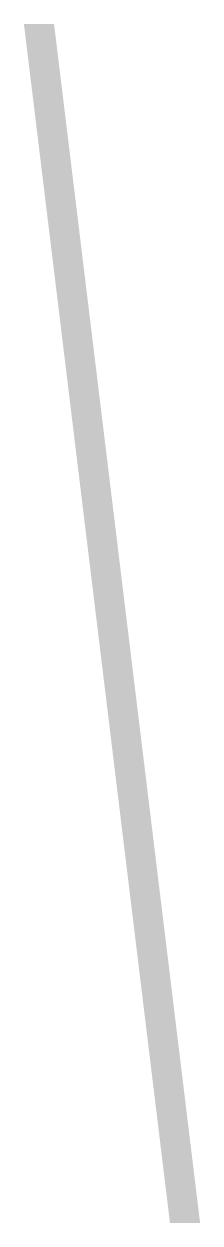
# Model space of a CAD drawing. Header units: millimetres. Extents: x 1572 to 6274, y -12713 to 2001.
# Drawn here: x 1572 to 1867, y -12713 to -10713 of the extents above.
import ezdxf

# ---------------------------------------------------------------- set-up
doc = ezdxf.new("R2010")
doc.units = ezdxf.units.MM
doc.layers.add('MATERIAL WFP$0$218', color=7, linetype='Continuous')

msp = doc.modelspace()

# ---------------------------------------------------------------- hatches: boundary and pattern name
at = {"layer": 'MATERIAL WFP$0$218', "true_color": 0xe6e6e6}
h = msp.add_hatch(dxfattribs=at)
h.set_pattern_fill('WOOD7', color=254, scale=5, pattern_type=2)
h.set_pattern_definition([(349.6952, (453.35645, 351.8894), (30.000004804, -4.999974378), [0.559015, -55.34268]), (0, (453.9065, 351.7894), (5, 5), [0.55, -4.45]), (18.4349, (454.4565, 351.7894), (10.00000217, 4.99999202), [0.47434, -15.337045]), (172.875, (454.90645, 351.9394), (35.0000019, -4.99999141), [0.403115, -39.908175]), (174.8056, (454.50645, 351.9894), (50.00000335, -4.999976123), [0.55227, -54.674535]), (194.0362, (453.9565, 352.0394), (-15.00000273, -4.99999029), [0.618465, -19.99706]), (9.4623, (453.75645, 351.8894), (25.00000387, 4.999990696), [0.30414, -30.109675]), (353.6598, (454.05645, 351.9394), (-39.999997013, 5.000007895), [0.45277, -44.824155]), (185.7106, (454.50645, 351.8894), (-44.999997117, -5.000006573), [0.502495, -49.746885]), (168.6901, (454.0065, 351.8394), (20.00000376, -4.99998816), [0.25495, -25.240145]), (354.8056, (452.90645, 351.8394), (-50.00000335, 4.999976123), [0.55227, -54.674535]), (348.6901, (453.4565, 351.7894), (-20.00000376, 4.99998816), [0.5099, -24.985195]), (0, (453.9565, 351.6894), (5, 5), [0.6, -4.4]), (20.556, (454.55645, 351.6894), (25.000009223, 9.999979982), [0.4272, -42.29282]), (3.8141, (454.95645, 351.83942), (69.999996707, 5.00003062), [0.751665, -74.414815]), (354.8056, (455.70645, 351.8894), (-50.00000335, 4.999976123), [0.55227, -54.674535]), (0, (456.2565, 351.8394), (5, 5), [0.55, -4.45]), (5.1944, (451.80645, 351.8394), (50.00000335, 4.999976123), [0.55227, -54.674535]), (354.8056, (452.35645, 351.8894), (-50.00000335, 4.999976123), [0.55227, -54.674535]), (0, (451.8065, 351.9394), (5, 5), [0.3, -4.7]), (5.1944, (452.10645, 351.9394), (50.00000335, 4.999976123), [0.55227, -54.674535]), (0, (452.6565, 351.9894), (5, 5), [0.5, -4.5]), (10.3048, (453.15645, 351.9894), (-30.000004804, -4.999974378), [0.559015, -55.34268]), (5.1944, (453.70645, 352.0894), (50.00000335, 4.999976123), [0.55227, -54.674535]), (354.8056, (454.25645, 352.1394), (-50.00000335, 4.999976123), [0.55227, -54.674535]), (354.8056, (454.80645, 352.0894), (-50.00000335, 4.999976123), [0.55227, -54.674535]), (351.8699, (455.35645, 352.0394), (-29.999998882, 4.99999678), [0.707105, -34.64823]), (0, (456.0565, 351.9394), (5, 5), [0.75, -4.25]), (347.4712, (455.85645, 348.9394), (25.000001602, -4.999998015), [0.460975, -45.636745]), (354.2894, (456.30645, 348.8394), (-44.999997117, 5.000006573), [0.502495, -49.746885]), (8.1301, (455.85645, 348.9394), (29.999998882, 4.99999678), [0.353555, -35.001785]), (9.4623, (456.20645, 348.9894), (25.00000387, 4.999990696), [0.608275, -29.805535]), (0, (451.8065, 349.0894), (5, 5), [0.6, -4.4]), (350.5377, (452.40645, 349.0894), (-25.00000387, 4.999990696), [0.30414, -30.109675]), (201.8014, (452.70645, 349.0394), (15.000001365, 4.99999955), [0.26926, -26.656565]), (192.9946, (452.45645, 348.9394), (45.000003839, 9.999987888), [0.667085, -66.041235]), (352.875, (456.40645, 348.9394), (-35.0000019, 4.99999141), [0.403115, -39.908175]), (7.125, (456.40645, 348.9394), (35.0000019, 4.99999141), [0.403115, -39.908175]), (0, (451.8065, 348.9894), (5, 5), [0.4, -4.6]), (194.0362, (452.2065, 348.9894), (-15.00000273, -4.99999029), [0.41231, -20.20322]), (356.6335, (452.90645, 349.13942), (-79.99999661, 5.000054817), [0.85147, -84.295465]), (357.7094, (453.75645, 349.08942), (-120.000000646, 4.9999787656), [1.251, -123.84896]), (3.1798, (455.00645, 349.03942), (85.0000025135, 4.9999552116), [0.90139, -89.237395]), (9.4623, (455.90645, 349.0894), (25.00000387, 4.999990696), [0.912415, -29.5014]), (10.3048, (451.80645, 348.6394), (-30.000004804, -4.999974378), [0.559015, -55.34268]), (15.9454, (452.35645, 348.7394), (-20.000000633, -4.999999446), [0.72801, -35.67254]), (0, (453.0565, 348.9394), (5, 5), [0.65, -4.35]), (351.8699, (453.70645, 348.9394), (-29.999998882, 4.99999678), [0.707105, -34.64823]), (3.5763, (454.40645, 348.83942), (75.000003272, 4.999953587), [0.80156, -79.354535]), (351.2538, (455.20645, 348.8894), (34.999996682, -5.000020985), [0.657645, -65.107085]), (345.9638, (455.8565, 348.7894), (-15.00000273, 4.99999029), [0.618465, -19.99706]), (0, (456.4565, 348.6394), (5, 5), [0.35, -4.65]), (174.8056, (452.90645, 349.1394), (50.00000335, -4.999976123), [1.104535, -54.12227]), (355.2364, (451.80645, 349.4394), (-55.000004732, 4.999957663), [1.20416, -59.003815]), (0, (453.0065, 349.3394), (5, 5), [1.15, -3.85]), (4.0856, (454.15645, 349.3394), (65.000000745, 4.999980662), [1.403565, -68.774775]), (0, (455.5565, 349.4394), (5, 5), [1.25, -3.75]), (7.125, (451.80645, 348.3894), (35.0000019, 4.99999141), [1.20934, -39.10195]), (6.3402, (453.00645, 348.5394), (39.999997013, 5.000007895), [0.90554, -44.371385]), (357.5104, (453.90645, 348.63942), (-109.9999973985, 5.0000893263), [1.151085, -113.95756]), (353.4802, (455.05645, 348.58942), (-129.9999989544, 14.9999976262), [1.76139, -174.37776]), (3.0128, (451.80645, 351.63942), (90.0000000585, 5.0000205244), [0.951315, -94.180175]), (351.8699, (452.75645, 351.6894), (-29.999998882, 4.99999678), [1.06066, -34.29468]), (357.6141, (453.80645, 351.53942), (-115.0000026194, 4.9999138528), [1.20104, -118.90308]), (10.6197, (455.00645, 351.48942), (-54.999992023, -10.0000404156), [0.81394, -80.58016]), (0, (455.8065, 351.6394), (5, 5), [1, -4]), (356.8202, (451.80645, 352.23942), (-85.0000025135, 4.9999552116), [0.90139, -89.237395]), (6.009, (452.70645, 352.18942), (-49.9999987545, -4.9999965874), [0.95525, -94.569615]), (6.7098, (453.65645, 352.28942), (-45.000004989, -4.999969406), [0.85586, -84.73035]), (354.2894, (454.50645, 352.3894), (-44.999997117, 5.000006573), [1.00499, -49.24439]), (347.9052, (455.50645, 352.28942), (-44.999993008, 10.000033667), [0.71589, -70.873215]), (9.4623, (456.20645, 352.1394), (25.00000387, 4.999990696), [0.608275, -29.805535]), (3.8141, (451.80645, 351.28942), (69.999996707, 5.00003062), [0.751665, -74.414815]), (347.1957, (452.55645, 351.33942), (-64.9999892344, 15.0000369384), [1.12805, -111.67709]), (0, (453.6565, 351.0894), (5, 5), [1.25, -3.75]), (5.4403, (454.90645, 351.08942), (-55.000001561, -4.999966856), [1.05475, -104.420365]), (6.7098, (455.95645, 351.18942), (-45.000004989, -4.999969406), [0.85586, -84.73035]), (0, (451.8065, 352.5894), (5, 5), [0.85, -4.15]), (8.1301, (452.65645, 352.5894), (29.999998882, 4.99999678), [1.414215, -33.941125]), (357.6141, (454.05645, 352.78942), (-115.0000026194, 4.9999138528), [1.20104, -118.90308]), (354.4725, (455.25645, 352.73942), (105.000008597, -9.9999268983), [1.55724, -154.166875]), (6.8428, (451.80645, 348.03942), (-84.9999968274, -10.0000399896), [1.25897, -124.637815]), (0, (453.0565, 348.1894), (5, 5), [1.4, -3.6]), (356.3478, (454.45645, 348.18942), (-155.0000047111, 9.9999364926), [2.35478, -233.123455]), (0, (451.8065, 349.7894), (5, 5), [1.2, -3.8]), (4.7636, (453.00645, 349.7894), (55.000004732, 4.999957663), [1.20416, -59.003815]), (358.1524, (454.20645, 349.88942), (-150.0000023215, 4.9999716989), [1.550805, -153.52982]), (357.2737, (455.75645, 349.83942), (-100.000001475, 4.9999800886), [1.05119, -104.06779]), (354.8056, (451.80645, 350.5894), (-50.00000335, 4.999976123), [1.104535, -54.12227]), (0, (452.9065, 350.4894), (5, 5), [1.6, -3.4]), (1.9092, (454.50645, 350.48942), (144.9999951579, 5.0001212054), [1.500835, -148.582475]), (3.5763, (456.00645, 350.53942), (75.000003272, 4.999953587), [0.80156, -79.354535])])
h.paths.add_polyline_path([(1622.7, -10712.8), (1572.3, -10712.8), (1816.6, -12712.8), (1867, -12712.8)])

doc.saveas('drawing.dxf')
